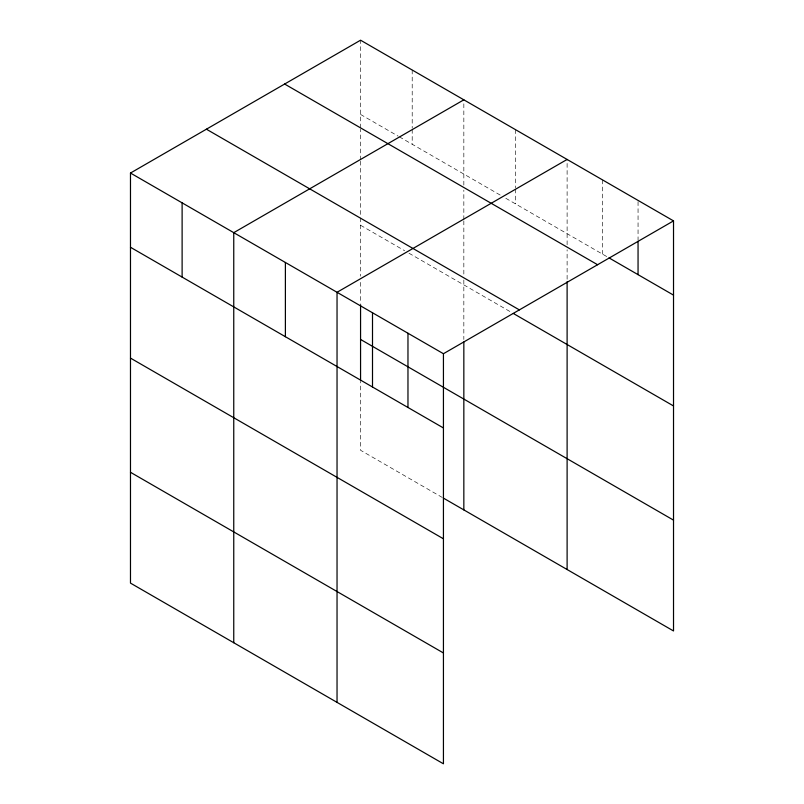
<?xml version="1.0" encoding="UTF-8"?>
<svg xmlns="http://www.w3.org/2000/svg" width="804" height="804" viewBox="0 0 804 804"><rect width="100%" height="100%" fill="white"/><g stroke="black" fill="none" stroke-linecap="round" stroke-linejoin="round"><path stroke-width="0.6" stroke-dasharray="4.02 3.01" d="M360.564 161.232L360.564 216.648M360.564 159.996L360.564 129.213M360.564 127.987L360.564 40.2M463.838 220.859L463.838 275.038M463.838 219.623L463.838 190.076M463.838 185.151L463.838 99.827M567.111 279.249L567.111 249.702M567.111 244.778L567.111 159.453M360.564 114.439L398.211 136.177M399.286 136.801L501.495 195.804M505.796 198.286L606.879 256.647M360.564 225.261L404.663 250.727M408.975 253.21L511.173 312.223M442.321 497.485L360.564 450.28L360.564 381.317M638.054 201.643L638.054 240.004M602.588 179.935L602.588 254.164M515.475 129.645L515.475 187.794M515.475 189.03L515.475 203.874M463.838 279.963L463.838 339.499M412.201 70.018L412.201 128.168M412.201 129.404L412.201 144.248M360.564 217.874L360.564 276.154M360.564 282.355L360.564 303.46"/><path stroke-width="1.21" d="M567.111 281.712L567.111 569.534M130.479 173.041L443.436 353.72L443.436 763.8L130.479 583.111L130.479 173.041L360.564 40.2L673.521 220.889L673.521 630.959L443.396 498.098M463.838 99.827L233.753 232.668L233.753 642.738M567.111 159.453L337.037 292.294L337.037 702.364M443.436 353.72L673.521 220.889M609.03 257.893L673.521 295.128M284.636 84.038L597.593 264.727M206.407 129.203L519.364 309.892M513.324 313.459L673.521 405.95M360.564 339.449L673.521 520.138M130.479 247.27L443.436 427.959M130.479 358.102L443.436 538.791M130.479 472.29L443.436 652.969M638.054 241.24L638.054 274.646M463.838 341.981L463.838 509.907M407.97 333.248L407.97 407.487M372.503 312.766L372.503 387.005M360.564 304.696L360.564 380.081M285.39 262.476L285.39 336.715M182.116 202.849L182.116 277.089"/></g></svg>
